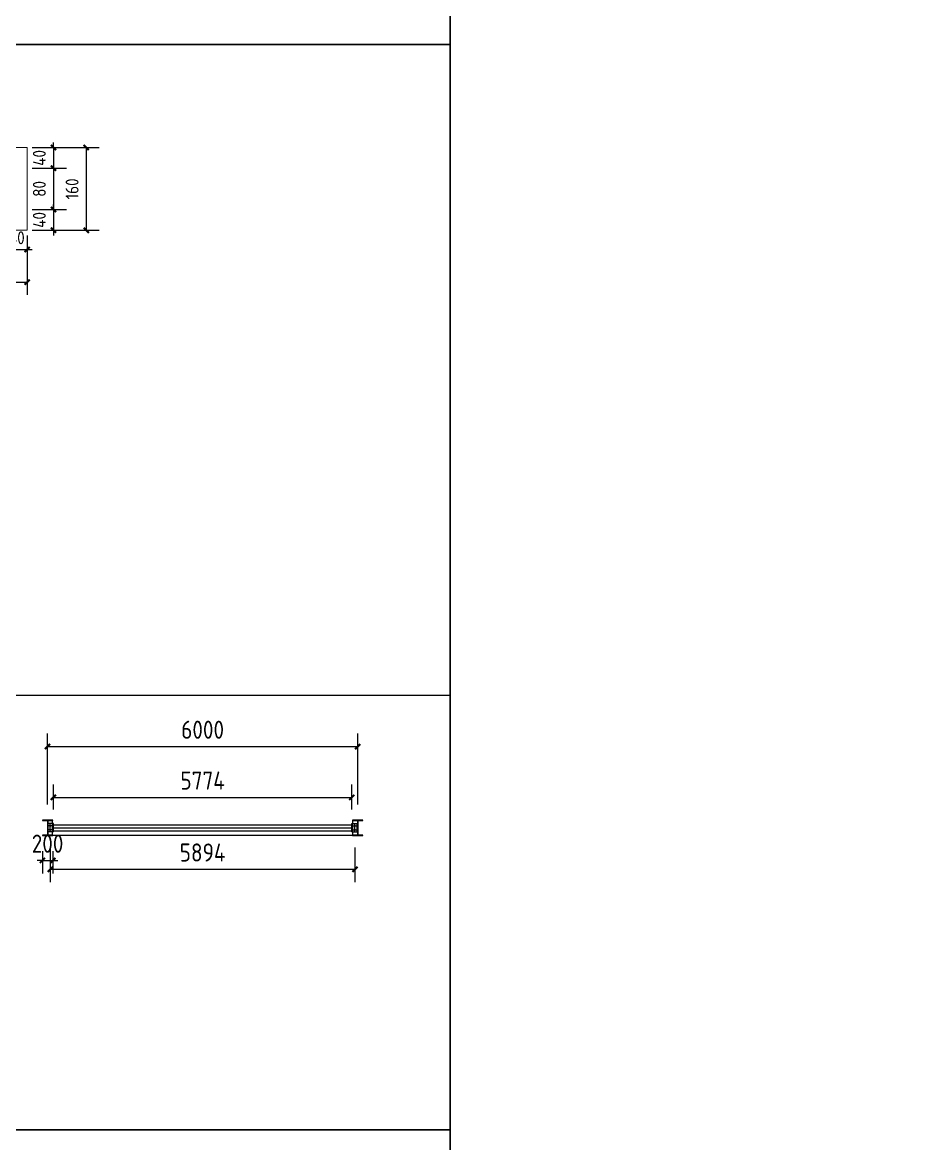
# Model space of a CAD drawing. Extents: x 411778 to 673094, y -11605 to 324395.
# Drawn here: x 516315 to 533749, y 93127 to 114821 of the extents above; entities that cross this region are included whole.
import ezdxf

# ---------------------------------------------------------------- set-up
doc = ezdxf.new("R2010")
doc.units = 0
doc.header["$LTSCALE"] = 1000
doc.header["$MEASUREMENT"] = 0
doc.styles.get("Standard").update_dxf_attribs({"font": 'gbenor.shx', "bigfont": 'gbcbig.shx'})
doc.dimstyles.get("Standard").update_dxf_attribs({"dimscale": 100, "dimtxt": 3.5, "dimasz": 1, "dimexe": 2.5, "dimexo": 3, "dimgap": 1.5, "dimtad": 1, "dimdec": 0, "dimzin": 0, "dimdsep": 46, "dimtxsty": 'Standard', "dimblk": 'ARCHTICK', "dimcen": 0.09, "dimadec": 0, "dimazin": 0, "dimtfac": 1, "dimtdec": 0, "dimtix": 1, "dimtmove": 2, "dimatfit": 3, "dimfxl": 1, "dimtolj": 1, "dimtzin": 0, "dimarcsym": 0})

# ---------------------------------------------------------------- blocks, each defined once
blk = doc.blocks.new('_ArchTick')
at = {"color": 0, "linetype": 'ByBlock', "const_width": 0.4}
blk.add_lwpolyline([(-0.5, -0.5), (0.5, 0.5)], dxfattribs=at)
blk = doc.blocks.new('*D196')
at = {"color": 0, "lineweight": -2}
for p, q in [((516854, 98857.5), (516854, 98184.5)), ((522748, 98857.5), (522748, 98184.5)), ((516854, 98434.5), (522748, 98434.5))]:
    blk.add_line(p, q, dxfattribs=at)
at = {"layer": 'Defpoints', "color": 0}
for p in [(516854, 99157.5), (522748, 99157.5), (522748, 98434.5)]:
    blk.add_point(p, dxfattribs=at)
at = {"color": 0, "lineweight": -2, "xscale": 100, "yscale": 100, "zscale": 100, "rotation": 180}
blk.add_blockref('_ArchTick', (516854, 98434.5), dxfattribs=at)
at = {"color": 0, "lineweight": -2, "xscale": 100, "yscale": 100, "zscale": 100}
blk.add_blockref('_ArchTick', (522748, 98434.5), dxfattribs=at)
at = {"color": 0, "insert": (519801, 98759.5), "char_height": 350, "attachment_point": 5}
blk.add_mtext('\\A1;5894', dxfattribs=at)
blk = doc.blocks.new('*D197')
at = {"color": 0, "lineweight": -2}
for p, q in [((516914, 99594.5), (516914, 100076.5)), ((522688, 99594.5), (522688, 100076.5)), ((516914, 99826.5), (522688, 99826.5))]:
    blk.add_line(p, q, dxfattribs=at)
at = {"layer": 'Defpoints', "color": 0}
for p in [(522688, 99826.5), (516914, 99294.5), (522688, 99294.5)]:
    blk.add_point(p, dxfattribs=at)
at = {"color": 0, "lineweight": -2, "xscale": 100, "yscale": 100, "zscale": 100, "rotation": 180}
blk.add_blockref('_ArchTick', (516914, 99826.5), dxfattribs=at)
at = {"color": 0, "lineweight": -2, "xscale": 100, "yscale": 100, "zscale": 100}
blk.add_blockref('_ArchTick', (522688, 99826.5), dxfattribs=at)
at = {"color": 0, "insert": (519801, 100151.5), "char_height": 350, "attachment_point": 5}
blk.add_mtext('\\A1;5774', dxfattribs=at)
blk = doc.blocks.new('*D198')
at = {"color": 0, "lineweight": -2}
for p, q in [((516801, 99687.5), (516801, 101060)), ((522801, 99687.5), (522801, 101060)), ((516801, 100810), (522801, 100810))]:
    blk.add_line(p, q, dxfattribs=at)
at = {"layer": 'Defpoints', "color": 0}
for p in [(522801, 100810), (516801, 99387.5), (522801, 99387.5)]:
    blk.add_point(p, dxfattribs=at)
at = {"color": 0, "lineweight": -2, "xscale": 100, "yscale": 100, "zscale": 100, "rotation": 180}
blk.add_blockref('_ArchTick', (516801, 100810), dxfattribs=at)
at = {"color": 0, "lineweight": -2, "xscale": 100, "yscale": 100, "zscale": 100}
blk.add_blockref('_ArchTick', (522801, 100810), dxfattribs=at)
at = {"color": 0, "insert": (519801, 101135), "char_height": 350, "attachment_point": 5}
blk.add_mtext('\\A1;6000', dxfattribs=at)
blk = doc.blocks.new('*D328')
at = {"color": 3, "lineweight": -2}
for p, q in [((516006, 110880), (516006, 110179)), ((516406, 110700), (516406, 110179)), ((516006, 110429), (515906, 110429)), ((516006, 110429), (516406, 110429)), ((516406, 110429), (516506, 110429))]:
    blk.add_line(p, q, dxfattribs=at)
at = {"layer": 'Defpoints', "color": 0}
for p in [(516006, 110980), (516406, 110800), (516406, 110429)]:
    blk.add_point(p, dxfattribs=at)
at = {"color": 3, "lineweight": -2, "xscale": 100, "yscale": 100, "zscale": 100}
blk.add_blockref('_ArchTick', (516006, 110429), dxfattribs=at)
at = {"color": 3, "lineweight": -2, "xscale": 100, "yscale": 100, "zscale": 100, "rotation": 180}
blk.add_blockref('_ArchTick', (516406, 110429), dxfattribs=at)
at = {"color": 0, "lineweight": 15, "insert": (516206, 110654), "char_height": 250, "attachment_point": 5}
blk.add_mtext('\\A1;40', dxfattribs=at)
blk = doc.blocks.new('*D329')
at = {"color": 3, "lineweight": -2}
for p, q in [((516506, 112400), (517167, 112400)), ((516917, 112400), (516917, 112500)), ((516917, 112400), (516917, 112000)), ((516506, 112000), (517167, 112000)), ((516917, 112000), (516917, 111900))]:
    blk.add_line(p, q, dxfattribs=at)
at = {"layer": 'Defpoints', "color": 0}
for p in [(516406, 112400), (516406, 112000), (516917, 112000)]:
    blk.add_point(p, dxfattribs=at)
at = {"color": 3, "lineweight": -2, "xscale": 100, "yscale": 100, "zscale": 100}
for p, rotation in [((516917, 112400), 270), ((516917, 112000), 90)]:
    blk.add_blockref('_ArchTick', p, dxfattribs=dict(at, rotation=rotation))
at = {"color": 0, "lineweight": 15, "insert": (516642, 112200), "char_height": 250, "attachment_point": 5, "rotation": 90}
blk.add_mtext('\\A1;40', dxfattribs=at)
blk = doc.blocks.new('*D318')
at = {"color": 3, "lineweight": -2}
for p, q in [((516506, 112000), (517167, 112000)), ((516917, 112000), (516917, 111200)), ((516506, 111200), (517167, 111200))]:
    blk.add_line(p, q, dxfattribs=at)
at = {"layer": 'Defpoints', "color": 0}
for p in [(516406, 112000), (516406, 111200), (516917, 111200)]:
    blk.add_point(p, dxfattribs=at)
at = {"color": 3, "lineweight": -2, "xscale": 100, "yscale": 100, "zscale": 100}
for p, rotation in [((516917, 112000), 90), ((516917, 111200), 270)]:
    blk.add_blockref('_ArchTick', p, dxfattribs=dict(at, rotation=rotation))
at = {"color": 0, "lineweight": 15, "insert": (516642, 111600), "char_height": 250, "attachment_point": 5, "rotation": 90}
blk.add_mtext('\\A1;80', dxfattribs=at)
blk = doc.blocks.new('*D319')
at = {"color": 3, "lineweight": -2}
for p, q in [((516917, 111200), (516917, 111300)), ((516506, 111200), (517167, 111200)), ((516917, 111200), (516917, 110800)), ((516506, 110800), (517167, 110800)), ((516917, 110800), (516917, 110700))]:
    blk.add_line(p, q, dxfattribs=at)
at = {"layer": 'Defpoints', "color": 0}
for p in [(516406, 111200), (516406, 110800), (516917, 110800)]:
    blk.add_point(p, dxfattribs=at)
at = {"color": 3, "lineweight": -2, "xscale": 100, "yscale": 100, "zscale": 100}
for p, rotation in [((516917, 111200), 270), ((516917, 110800), 90)]:
    blk.add_blockref('_ArchTick', p, dxfattribs=dict(at, rotation=rotation))
at = {"color": 0, "lineweight": 15, "insert": (516642, 111000), "char_height": 250, "attachment_point": 5, "rotation": 90}
blk.add_mtext('\\A1;40', dxfattribs=at)
blk = doc.blocks.new('*D320')
at = {"color": 3, "lineweight": -2}
for p, q in [((516506, 112400), (517800, 112400)), ((517550, 112400), (517550, 110800)), ((516506, 110800), (517800, 110800))]:
    blk.add_line(p, q, dxfattribs=at)
at = {"layer": 'Defpoints', "color": 0}
for p in [(516406, 112400), (516406, 110800), (517550, 110800)]:
    blk.add_point(p, dxfattribs=at)
at = {"color": 3, "lineweight": -2, "xscale": 100, "yscale": 100, "zscale": 100}
for p, rotation in [((517550, 112400), 90), ((517550, 110800), 270)]:
    blk.add_blockref('_ArchTick', p, dxfattribs=dict(at, rotation=rotation))
at = {"color": 0, "lineweight": 15, "insert": (517276, 111600), "char_height": 250, "attachment_point": 5, "rotation": 90}
blk.add_mtext('\\A1;160', dxfattribs=at)
blk = doc.blocks.new('*D322')
at = {"color": 3, "lineweight": -2}
for p, q in [((515506, 110700), (515506, 109547)), ((516406, 110329), (516406, 109547)), ((515506, 109797), (516406, 109797))]:
    blk.add_line(p, q, dxfattribs=at)
at = {"layer": 'Defpoints', "color": 0}
for p in [(515506, 110800), (516406, 110429), (516406, 109797)]:
    blk.add_point(p, dxfattribs=at)
at = {"color": 3, "lineweight": -2, "xscale": 100, "yscale": 100, "zscale": 100, "rotation": 180}
blk.add_blockref('_ArchTick', (515506, 109797), dxfattribs=at)
at = {"color": 3, "lineweight": -2, "xscale": 100, "yscale": 100, "zscale": 100}
blk.add_blockref('_ArchTick', (516406, 109797), dxfattribs=at)
at = {"color": 0, "lineweight": 15, "insert": (515956, 110022), "char_height": 250, "attachment_point": 5}
blk.add_mtext('\\A1;90', dxfattribs=at)
blk = doc.blocks.new('*D2198')
at = {"color": 0, "lineweight": -2}
for p, q in [((516701, 98787.5), (516701, 98355)), ((516901, 98787.5), (516901, 98355)), ((516701, 98605), (516601, 98605)), ((516701, 98605), (516901, 98605)), ((516901, 98605), (517001, 98605))]:
    blk.add_line(p, q, dxfattribs=at)
at = {"layer": 'Defpoints', "color": 0}
for p in [(516701, 99087.5), (516901, 99087.5), (516901, 98605)]:
    blk.add_point(p, dxfattribs=at)
at = {"color": 0, "lineweight": -2, "xscale": 100, "yscale": 100, "zscale": 100}
blk.add_blockref('_ArchTick', (516701, 98605), dxfattribs=at)
at = {"color": 0, "lineweight": -2, "xscale": 100, "yscale": 100, "zscale": 100, "rotation": 180}
blk.add_blockref('_ArchTick', (516901, 98605), dxfattribs=at)
at = {"color": 0, "insert": (516801, 98930), "char_height": 350, "attachment_point": 5}
blk.add_mtext('\\A1;200', dxfattribs=at)

msp = doc.modelspace()

# ---------------------------------------------------------------- linework, layer by layer
at = {"lineweight": 15}
for p, q in [((515506, 112399.5), (516406, 112399.5)), ((516406, 112399.5), (516406, 110799.5)), ((516406, 110799.5), (515506, 110799.5))]:
    msp.add_line(p, q, dxfattribs=at)
at = {"color": 4}
for p, q in [((516701, 99387.5), (516701, 99377.5)), ((516901, 99387.5), (516701, 99387.5)), ((516701, 99377.5), (516901, 99377.5)), ((516798, 99377.5), (516798, 99097.5)), ((516804, 99377.5), (516804, 99097.5)), ((516901, 99377.5), (516901, 99387.5)), ((522701, 99387.5), (522701, 99377.5)), ((522901, 99387.5), (522701, 99387.5)), ((522701, 99377.5), (522901, 99377.5)), ((522798, 99377.5), (522798, 99097.5)), ((522804, 99377.5), (522804, 99097.5)), ((522901, 99377.5), (522901, 99387.5)), ((516901, 99097.5), (516701, 99097.5)), ((516701, 99097.5), (516701, 99087.5)), ((516701, 99087.5), (516901, 99087.5)), ((516901, 99087.5), (516901, 99097.5)), ((522901, 99097.5), (522701, 99097.5)), ((522701, 99097.5), (522701, 99087.5)), ((522701, 99087.5), (522901, 99087.5)), ((522901, 99087.5), (522901, 99097.5))]:
    msp.add_line(p, q, dxfattribs=at)
for p, q in [((516894, 99097.5), (516894, 99377.5)), ((522708, 99097.5), (522708, 99377.5)), ((522894, 99377.5), (522804, 99377.5)), ((516814, 99157.5), (516814, 99317.5)), ((516914, 99317.5), (516814, 99317.5)), ((516894, 99277.5), (516814, 99277.5)), ((516894, 99277.5), (516814, 99277.5)), ((516894, 99197.5), (516814, 99197.5)), ((516894, 99197.5), (516814, 99197.5)), ((516914, 99157.5), (516814, 99157.5)), ((516854, 99157.5), (516854, 99317.5)), ((516904, 99157.5), (516904, 99317.5)), ((516914, 99157.5), (516914, 99317.5)), ((516914, 99294.5), (522688, 99294.5)), ((516914, 99237.5), (522688, 99237.5)), ((516914, 99180.5), (522688, 99180.5)), ((522688, 99157.5), (522688, 99317.5)), ((522688, 99317.5), (522788, 99317.5)), ((522688, 99157.5), (522788, 99157.5)), ((522698, 99157.5), (522698, 99317.5)), ((522708, 99277.5), (522788, 99277.5)), ((522708, 99277.5), (522788, 99277.5)), ((522708, 99197.5), (522788, 99197.5)), ((522708, 99197.5), (522788, 99197.5)), ((522748, 99157.5), (522748, 99317.5)), ((522788, 99157.5), (522788, 99317.5)), ((516801, 99097.5), (522801, 99097.5)), ((522804, 99097.5), (522894, 99097.5))]:
    msp.add_line(p, q)
for points in [[(524593.5, 156395), (643393.5, 156395), (643393.5, 72395), (524593.5, 72395)], [(494893.5, 135395), (524593.5, 135395), (524593.5, 114395), (494893.5, 114395)], [(494893.5, 114395), (524593.5, 114395), (524593.5, 93395), (494893.5, 93395)], [(506773.5, 114395), (524593.5, 114395), (524593.5, 101795), (506773.5, 101795)], [(494893.5, 93395), (524593.5, 93395), (524593.5, 72395), (494893.5, 72395)]]:
    msp.add_lwpolyline(points, close=True)
for centre in [(516854, 99277.5), (516854, 99277.5), (516854, 99197.5), (516854, 99197.5), (522748, 99277.5), (522748, 99277.5), (522748, 99277.5), (522748, 99197.5), (522748, 99197.5), (522748, 99197.5)]:
    msp.add_circle(centre, 10)

# ---------------------------------------------------------------- dimensions: what is measured, and where the dimension line sits
at = {"lineweight": 15}
for base, p1, p2, picture, middle in [((516916.8, 111999.5), (516406, 112399.5), (516406, 111999.5), '*D329', (516641.8, 112199.5)), ((517550.5, 110799.5), (516406, 112399.5), (516406, 110799.5), '*D320', (517275.5, 111599.5)), ((516916.8, 111199.5), (516406, 111999.5), (516406, 111199.5), '*D318', (516641.8, 111599.5)), ((516916.8, 110799.5), (516406, 111199.5), (516406, 110799.5), '*D319', (516641.8, 110999.5))]:
    dim = msp.add_linear_dim(base=base, p1=p1, p2=p2, angle=90, dimstyle='Standard', override={"dimtxt": 2.5, "dimexo": 1, "dimlfac": 0.1, "dimclrd": 3, "dimclre": 3}, dxfattribs=at)
    dim.commit()
    dim.dimension.update_dxf_attribs({"geometry": picture, "text_midpoint": middle})
for base, p1, p2, picture, middle in [((516406, 110429.3), (516006, 110979.5), (516406, 110799.5), '*D328', (516206, 110654.3)), ((516406, 109797), (515506, 110799.5), (516406, 110429.3), '*D322', (515956, 110022))]:
    dim = msp.add_linear_dim(base=base, p1=p1, p2=p2, dimstyle='Standard', override={"dimtxt": 2.5, "dimexo": 1, "dimgap": 1, "dimlfac": 0.1, "dimclrd": 3, "dimclre": 3}, dxfattribs=at)
    dim.commit()
    dim.dimension.update_dxf_attribs({"geometry": picture, "text_midpoint": middle})
for base, p1, p2, picture, middle in [((522801, 100810), (516801, 99387.5), (522801, 99387.5), '*D198', (519801, 101135)), ((522688, 99826.5), (516914, 99294.5), (522688, 99294.5), '*D197', (519801, 100151.5)), ((522748, 98434.5), (516854, 99157.5), (522748, 99157.5), '*D196', (519801, 98759.5))]:
    dim = msp.add_linear_dim(base=base, p1=p1, p2=p2, dimstyle='Standard')
    dim.commit()
    dim.dimension.update_dxf_attribs({"geometry": picture, "text_midpoint": middle})
dim = msp.add_aligned_dim(p1=(516701, 99087.5), p2=(516901, 99087.5), distance=-482.5, dimstyle='Standard')
dim.commit()
dim.dimension.update_dxf_attribs({"geometry": '*D2198', "text_midpoint": (516801, 98930)})

doc.saveas('drawing.dxf')
